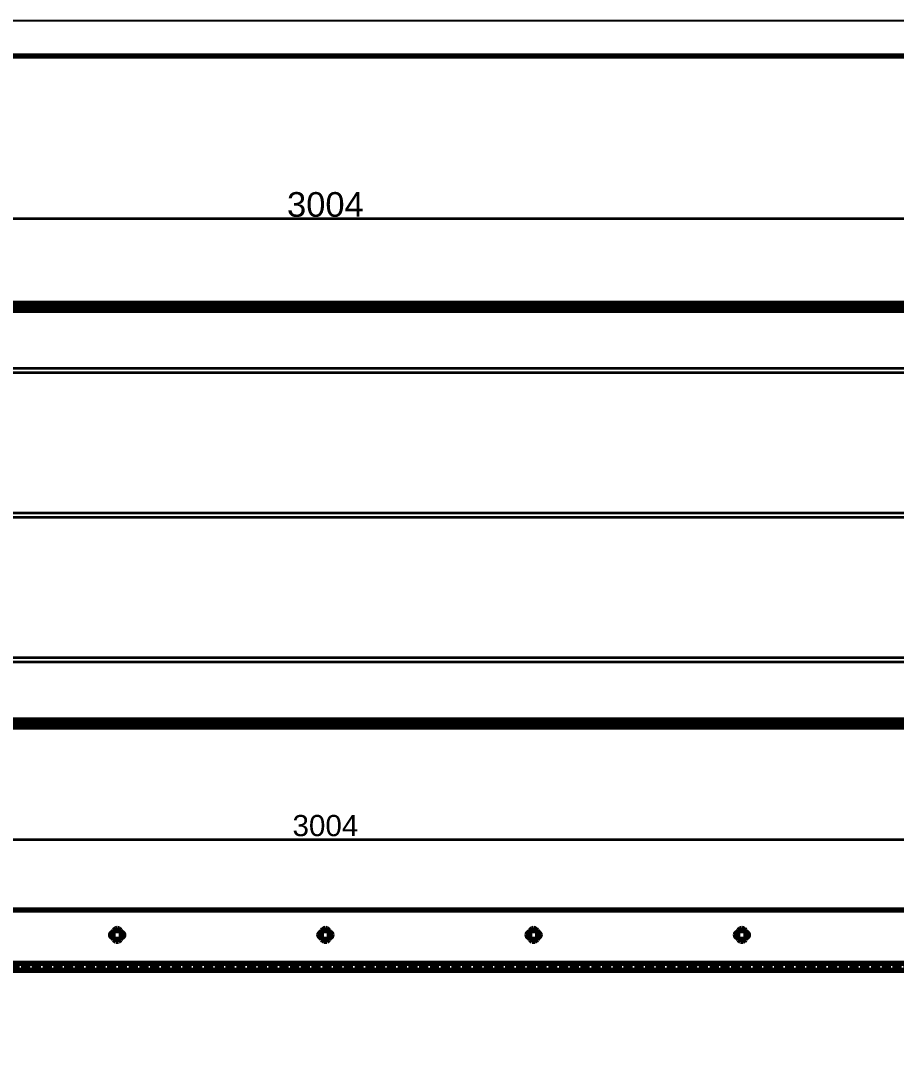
# Model space of a CAD drawing. Header units: millimetres. Extents: x 0 to 420, y 0 to 297.
# Drawn here: x 172.1 to 296, y 148.5 to 297 of the extents above; entities that cross this region are included whole.
import ezdxf
from ezdxf.enums import TextEntityAlignment as Align

# ---------------------------------------------------------------- set-up
doc = ezdxf.new("R2010")
doc.units = ezdxf.units.MM
doc.linetypes.add('DASHED', pattern=[1.524, 1.27, -0.254])
doc.styles.add('GOST', font='Arial')

msp = doc.modelspace()

# ---------------------------------------------------------------- linework, layer by layer
at = {"color": 7, "lineweight": 35}
for p, q in [((65, 269), (365.4, 269)), ((71.1, 247.8), (380.4, 247.8)), ((71.1, 247.2), (380.4, 247.2)), ((71.1, 227.3), (380.4, 227.3)), ((71.1, 226.7), (380.4, 226.7)), ((71.1, 206.8), (380.4, 206.8)), ((71.1, 206.2), (380.4, 206.2)), ((65, 181), (365.4, 181))]:
    msp.add_line(p, q, dxfattribs=at)
at = {"color": 1, "lineweight": 70}
for p, q in [((65, 257), (365.4, 257)), ((365.4, 256.5), (65, 256.5)), ((65, 256), (365.4, 256)), ((65, 198), (365.4, 198)), ((65, 197.5), (365.4, 197.5)), ((65, 197), (365.4, 197)), ((365.4, 171), (65, 171)), ((185.13, 167.99), (185.1, 167.8)), ((185.21, 168.15), (185.13, 167.99)), ((185.2, 168.1), (185.18, 168.1)), ((186.2, 168.1), (185.2, 168.1)), ((185.35, 168.29), (185.21, 168.15)), ((185.51, 168.37), (185.35, 168.29)), ((185.7, 168.4), (185.51, 168.37)), ((185.89, 168.37), (185.7, 168.4)), ((186.05, 168.29), (185.89, 168.37)), ((186.19, 168.15), (186.05, 168.29)), ((186.27, 167.99), (186.19, 168.15)), ((186.22, 168.1), (186.2, 168.1)), ((186.3, 167.8), (186.27, 167.99)), ((214.63, 167.99), (214.6, 167.8)), ((214.71, 168.15), (214.63, 167.99)), ((214.7, 168.1), (214.68, 168.1)), ((215.7, 168.1), (214.7, 168.1)), ((214.85, 168.29), (214.71, 168.15)), ((215.01, 168.37), (214.85, 168.29)), ((215.2, 168.4), (215.01, 168.37)), ((215.39, 168.37), (215.2, 168.4)), ((215.55, 168.29), (215.39, 168.37)), ((215.69, 168.15), (215.55, 168.29)), ((215.77, 167.99), (215.69, 168.15)), ((215.72, 168.1), (215.7, 168.1)), ((215.8, 167.8), (215.77, 167.99)), ((244.13, 167.99), (244.1, 167.8)), ((244.21, 168.15), (244.13, 167.99)), ((244.2, 168.1), (244.18, 168.1)), ((245.2, 168.1), (244.2, 168.1)), ((244.35, 168.29), (244.21, 168.15)), ((244.51, 168.37), (244.35, 168.29)), ((244.7, 168.4), (244.51, 168.37)), ((244.89, 168.37), (244.7, 168.4)), ((245.05, 168.29), (244.89, 168.37)), ((245.19, 168.15), (245.05, 168.29)), ((245.27, 167.99), (245.19, 168.15)), ((245.22, 168.1), (245.2, 168.1)), ((245.3, 167.8), (245.27, 167.99)), ((273.63, 167.99), (273.6, 167.8)), ((273.71, 168.15), (273.63, 167.99)), ((273.7, 168.1), (273.68, 168.1)), ((274.7, 168.1), (273.7, 168.1)), ((273.85, 168.29), (273.71, 168.15)), ((274.01, 168.37), (273.85, 168.29)), ((274.2, 168.4), (274.01, 168.37)), ((274.39, 168.37), (274.2, 168.4)), ((274.55, 168.29), (274.39, 168.37)), ((274.69, 168.15), (274.55, 168.29)), ((274.77, 167.99), (274.69, 168.15)), ((274.72, 168.1), (274.7, 168.1)), ((274.8, 167.8), (274.77, 167.99)), ((185.1, 167.8), (185.1, 167.2)), ((185.1, 167.2), (185.13, 167.01)), ((185.13, 167.01), (185.21, 166.85)), ((185.18, 166.9), (185.2, 166.9)), ((185.2, 166.9), (186.2, 166.9)), ((185.21, 166.85), (185.35, 166.71)), ((185.35, 166.71), (185.51, 166.63)), ((185.51, 166.63), (185.7, 166.6)), ((185.7, 166.6), (185.89, 166.63)), ((185.89, 166.63), (186.05, 166.71)), ((186.05, 166.71), (186.19, 166.85)), ((186.19, 166.85), (186.27, 167.01)), ((186.2, 166.9), (186.22, 166.9)), ((186.27, 167.01), (186.3, 167.2)), ((186.3, 167.2), (186.3, 167.8)), ((214.6, 167.8), (214.6, 167.2)), ((214.6, 167.2), (214.63, 167.01)), ((214.63, 167.01), (214.71, 166.85)), ((214.68, 166.9), (214.7, 166.9)), ((214.7, 166.9), (215.7, 166.9)), ((214.71, 166.85), (214.85, 166.71)), ((214.85, 166.71), (215.01, 166.63)), ((215.01, 166.63), (215.2, 166.6)), ((215.2, 166.6), (215.39, 166.63)), ((215.39, 166.63), (215.55, 166.71)), ((215.55, 166.71), (215.69, 166.85)), ((215.69, 166.85), (215.77, 167.01)), ((215.7, 166.9), (215.72, 166.9)), ((215.77, 167.01), (215.8, 167.2)), ((215.8, 167.2), (215.8, 167.8)), ((244.1, 167.8), (244.1, 167.2)), ((244.1, 167.2), (244.13, 167.01)), ((244.13, 167.01), (244.21, 166.85)), ((244.18, 166.9), (244.2, 166.9)), ((244.2, 166.9), (245.2, 166.9)), ((244.21, 166.85), (244.35, 166.71)), ((244.35, 166.71), (244.51, 166.63)), ((244.51, 166.63), (244.7, 166.6)), ((244.7, 166.6), (244.89, 166.63)), ((244.89, 166.63), (245.05, 166.71)), ((245.05, 166.71), (245.19, 166.85)), ((245.19, 166.85), (245.27, 167.01)), ((245.2, 166.9), (245.22, 166.9)), ((245.27, 167.01), (245.3, 167.2)), ((245.3, 167.2), (245.3, 167.8)), ((273.6, 167.8), (273.6, 167.2)), ((273.6, 167.2), (273.63, 167.01)), ((273.63, 167.01), (273.71, 166.85)), ((273.68, 166.9), (273.7, 166.9)), ((273.7, 166.9), (274.7, 166.9)), ((273.71, 166.85), (273.85, 166.71)), ((273.85, 166.71), (274.01, 166.63)), ((274.01, 166.63), (274.2, 166.6)), ((274.2, 166.6), (274.39, 166.63)), ((274.39, 166.63), (274.55, 166.71)), ((274.55, 166.71), (274.69, 166.85)), ((274.69, 166.85), (274.77, 167.01)), ((274.7, 166.9), (274.72, 166.9)), ((274.77, 167.01), (274.8, 167.2)), ((274.8, 167.2), (274.8, 167.8)), ((65, 163.5), (365.4, 163.5)), ((65, 162.5), (365.4, 162.5))]:
    msp.add_line(p, q, dxfattribs=at)
at = {"color": 5, "linetype": 'DASHED', "lineweight": 35}
for p, q in [((365.4, 257), (65, 257)), ((185.1, 257), (185.1, 256.5)), ((185.1, 257), (185.12, 257)), ((185.1, 257), (185.1, 256.5)), ((185.12, 257), (185.1, 257)), ((185.12, 257), (185.16, 257)), ((185.16, 257), (185.12, 257)), ((185.16, 257), (185.23, 257)), ((185.23, 257), (185.16, 257)), ((185.23, 257), (185.33, 257)), ((185.33, 257), (185.23, 257)), ((185.33, 257), (185.44, 257)), ((185.44, 257), (185.33, 257)), ((185.44, 257), (185.57, 257)), ((185.57, 257), (185.44, 257)), ((185.57, 257), (185.7, 257)), ((185.7, 257), (185.57, 257)), ((185.7, 257), (185.83, 257)), ((185.83, 257), (185.7, 257)), ((185.83, 257), (185.96, 257)), ((185.96, 257), (185.83, 257)), ((185.96, 257), (186.07, 257)), ((186.07, 257), (185.96, 257)), ((186.07, 257), (186.17, 257)), ((186.17, 257), (186.07, 257)), ((186.17, 257), (186.24, 257)), ((186.24, 257), (186.17, 257)), ((186.24, 257), (186.28, 257)), ((186.28, 257), (186.24, 257)), ((186.28, 257), (186.3, 257)), ((186.3, 257), (186.28, 257)), ((186.3, 257), (186.3, 256.5)), ((186.3, 257), (186.3, 256.5)), ((214.6, 257), (214.6, 256.5)), ((214.6, 257), (214.62, 257)), ((214.6, 257), (214.6, 256.5)), ((214.62, 257), (214.6, 257)), ((214.62, 257), (214.66, 257)), ((214.66, 257), (214.62, 257)), ((214.66, 257), (214.73, 257)), ((214.73, 257), (214.66, 257)), ((214.73, 257), (214.83, 257)), ((214.83, 257), (214.73, 257)), ((214.83, 257), (214.94, 257)), ((214.94, 257), (214.83, 257)), ((214.94, 257), (215.07, 257)), ((215.07, 257), (214.94, 257)), ((215.07, 257), (215.2, 257)), ((215.2, 257), (215.07, 257)), ((215.2, 257), (215.33, 257)), ((215.33, 257), (215.2, 257)), ((215.33, 257), (215.46, 257)), ((215.46, 257), (215.33, 257)), ((215.46, 257), (215.57, 257)), ((215.57, 257), (215.46, 257)), ((215.57, 257), (215.67, 257)), ((215.67, 257), (215.57, 257)), ((215.67, 257), (215.74, 257)), ((215.74, 257), (215.67, 257)), ((215.74, 257), (215.78, 257)), ((215.78, 257), (215.74, 257)), ((215.78, 257), (215.8, 257)), ((215.8, 257), (215.78, 257)), ((215.8, 257), (215.8, 256.5)), ((215.8, 257), (215.8, 256.5)), ((244.1, 257), (244.1, 256.5)), ((244.1, 257), (244.12, 257)), ((244.1, 257), (244.1, 256.5)), ((244.12, 257), (244.1, 257)), ((244.12, 257), (244.16, 257)), ((244.16, 257), (244.12, 257)), ((244.16, 257), (244.23, 257)), ((244.23, 257), (244.16, 257)), ((244.23, 257), (244.33, 257)), ((244.33, 257), (244.23, 257)), ((244.33, 257), (244.44, 257)), ((244.44, 257), (244.33, 257)), ((244.44, 257), (244.57, 257)), ((244.57, 257), (244.44, 257)), ((244.57, 257), (244.7, 257)), ((244.7, 257), (244.57, 257)), ((244.7, 257), (244.83, 257)), ((244.83, 257), (244.7, 257)), ((244.83, 257), (244.96, 257)), ((244.96, 257), (244.83, 257)), ((244.96, 257), (245.07, 257)), ((245.07, 257), (244.96, 257)), ((245.07, 257), (245.17, 257)), ((245.17, 257), (245.07, 257)), ((245.17, 257), (245.24, 257)), ((245.24, 257), (245.17, 257)), ((245.24, 257), (245.28, 257)), ((245.28, 257), (245.24, 257)), ((245.28, 257), (245.3, 257)), ((245.3, 257), (245.28, 257)), ((245.3, 257), (245.3, 256.5)), ((245.3, 257), (245.3, 256.5)), ((273.6, 257), (273.6, 256.5)), ((273.6, 257), (273.62, 257)), ((273.6, 257), (273.6, 256.5)), ((273.62, 257), (273.6, 257)), ((273.62, 257), (273.66, 257)), ((273.66, 257), (273.62, 257)), ((273.66, 257), (273.73, 257)), ((273.73, 257), (273.66, 257)), ((273.73, 257), (273.83, 257)), ((273.83, 257), (273.73, 257)), ((273.83, 257), (273.94, 257)), ((273.94, 257), (273.83, 257)), ((273.94, 257), (274.07, 257)), ((274.07, 257), (273.94, 257)), ((274.07, 257), (274.2, 257)), ((274.2, 257), (274.07, 257)), ((274.2, 257), (274.33, 257)), ((274.33, 257), (274.2, 257)), ((274.33, 257), (274.46, 257)), ((274.46, 257), (274.33, 257)), ((274.46, 257), (274.57, 257)), ((274.57, 257), (274.46, 257)), ((274.57, 257), (274.67, 257)), ((274.67, 257), (274.57, 257)), ((274.67, 257), (274.74, 257)), ((274.74, 257), (274.67, 257)), ((274.74, 257), (274.78, 257)), ((274.78, 257), (274.74, 257)), ((274.78, 257), (274.8, 257)), ((274.8, 257), (274.78, 257)), ((274.8, 257), (274.8, 256.5)), ((274.8, 257), (274.8, 256.5)), ((65, 256.5), (365.4, 256.5)), ((185.12, 256.5), (185.1, 256.5)), ((185.1, 256.5), (185.12, 256.5)), ((185.16, 256.5), (185.12, 256.5)), ((185.12, 256.5), (185.16, 256.5)), ((185.23, 256.5), (185.16, 256.5)), ((185.16, 256.5), (185.23, 256.5)), ((185.33, 256.5), (185.23, 256.5)), ((185.23, 256.5), (185.33, 256.5)), ((185.44, 256.5), (185.33, 256.5)), ((185.33, 256.5), (185.44, 256.5)), ((185.57, 256.5), (185.44, 256.5)), ((185.44, 256.5), (185.57, 256.5)), ((185.7, 256.5), (185.57, 256.5)), ((185.57, 256.5), (185.7, 256.5)), ((185.83, 256.5), (185.7, 256.5)), ((185.7, 256.5), (185.83, 256.5)), ((185.96, 256.5), (185.83, 256.5)), ((185.83, 256.5), (185.96, 256.5)), ((186.07, 256.5), (185.96, 256.5)), ((185.96, 256.5), (186.07, 256.5)), ((186.17, 256.5), (186.07, 256.5)), ((186.07, 256.5), (186.17, 256.5)), ((186.24, 256.5), (186.17, 256.5)), ((186.17, 256.5), (186.24, 256.5)), ((186.28, 256.5), (186.24, 256.5)), ((186.24, 256.5), (186.28, 256.5)), ((186.3, 256.5), (186.28, 256.5)), ((186.28, 256.5), (186.3, 256.5)), ((214.62, 256.5), (214.6, 256.5)), ((214.6, 256.5), (214.62, 256.5)), ((214.66, 256.5), (214.62, 256.5)), ((214.62, 256.5), (214.66, 256.5)), ((214.73, 256.5), (214.66, 256.5)), ((214.66, 256.5), (214.73, 256.5)), ((214.83, 256.5), (214.73, 256.5)), ((214.73, 256.5), (214.83, 256.5)), ((214.94, 256.5), (214.83, 256.5)), ((214.83, 256.5), (214.94, 256.5)), ((215.07, 256.5), (214.94, 256.5)), ((214.94, 256.5), (215.07, 256.5)), ((215.2, 256.5), (215.07, 256.5)), ((215.07, 256.5), (215.2, 256.5)), ((215.33, 256.5), (215.2, 256.5)), ((215.2, 256.5), (215.33, 256.5)), ((215.46, 256.5), (215.33, 256.5)), ((215.33, 256.5), (215.46, 256.5)), ((215.57, 256.5), (215.46, 256.5)), ((215.46, 256.5), (215.57, 256.5)), ((215.67, 256.5), (215.57, 256.5)), ((215.57, 256.5), (215.67, 256.5)), ((215.74, 256.5), (215.67, 256.5)), ((215.67, 256.5), (215.74, 256.5)), ((215.78, 256.5), (215.74, 256.5)), ((215.74, 256.5), (215.78, 256.5)), ((215.8, 256.5), (215.78, 256.5)), ((215.78, 256.5), (215.8, 256.5)), ((244.12, 256.5), (244.1, 256.5)), ((244.1, 256.5), (244.12, 256.5)), ((244.16, 256.5), (244.12, 256.5)), ((244.12, 256.5), (244.16, 256.5)), ((244.23, 256.5), (244.16, 256.5)), ((244.16, 256.5), (244.23, 256.5)), ((244.33, 256.5), (244.23, 256.5)), ((244.23, 256.5), (244.33, 256.5)), ((244.44, 256.5), (244.33, 256.5)), ((244.33, 256.5), (244.44, 256.5)), ((244.57, 256.5), (244.44, 256.5)), ((244.44, 256.5), (244.57, 256.5)), ((244.7, 256.5), (244.57, 256.5)), ((244.57, 256.5), (244.7, 256.5)), ((244.83, 256.5), (244.7, 256.5)), ((244.7, 256.5), (244.83, 256.5)), ((244.96, 256.5), (244.83, 256.5)), ((244.83, 256.5), (244.96, 256.5)), ((245.07, 256.5), (244.96, 256.5)), ((244.96, 256.5), (245.07, 256.5)), ((245.17, 256.5), (245.07, 256.5)), ((245.07, 256.5), (245.17, 256.5)), ((245.24, 256.5), (245.17, 256.5)), ((245.17, 256.5), (245.24, 256.5)), ((245.28, 256.5), (245.24, 256.5)), ((245.24, 256.5), (245.28, 256.5)), ((245.3, 256.5), (245.28, 256.5)), ((245.28, 256.5), (245.3, 256.5)), ((273.62, 256.5), (273.6, 256.5)), ((273.6, 256.5), (273.62, 256.5)), ((273.66, 256.5), (273.62, 256.5)), ((273.62, 256.5), (273.66, 256.5)), ((273.73, 256.5), (273.66, 256.5)), ((273.66, 256.5), (273.73, 256.5)), ((273.83, 256.5), (273.73, 256.5)), ((273.73, 256.5), (273.83, 256.5)), ((273.94, 256.5), (273.83, 256.5)), ((273.83, 256.5), (273.94, 256.5)), ((274.07, 256.5), (273.94, 256.5)), ((273.94, 256.5), (274.07, 256.5)), ((274.2, 256.5), (274.07, 256.5)), ((274.07, 256.5), (274.2, 256.5)), ((274.33, 256.5), (274.2, 256.5)), ((274.2, 256.5), (274.33, 256.5)), ((274.46, 256.5), (274.33, 256.5)), ((274.33, 256.5), (274.46, 256.5)), ((274.57, 256.5), (274.46, 256.5)), ((274.46, 256.5), (274.57, 256.5)), ((274.67, 256.5), (274.57, 256.5)), ((274.57, 256.5), (274.67, 256.5)), ((274.74, 256.5), (274.67, 256.5)), ((274.67, 256.5), (274.74, 256.5)), ((274.78, 256.5), (274.74, 256.5)), ((274.74, 256.5), (274.78, 256.5)), ((274.8, 256.5), (274.78, 256.5)), ((274.78, 256.5), (274.8, 256.5)), ((65, 197.5), (365.4, 197.5)), ((365.4, 197), (65, 197)), ((184.62, 197.5), (184.6, 197.5)), ((184.6, 197.5), (184.6, 197.5)), ((184.6, 197.5), (184.6, 197.5)), ((184.6, 197.5), (184.62, 197.5)), ((184.62, 197), (184.6, 197)), ((184.6, 197), (184.6, 197)), ((184.6, 197), (184.6, 197)), ((184.6, 197), (184.62, 197)), ((184.63, 197.5), (184.62, 197.5)), ((184.62, 197.5), (184.63, 197.5)), ((184.63, 197), (184.62, 197)), ((184.62, 197), (184.63, 197)), ((184.66, 197.5), (184.63, 197.5)), ((184.63, 197.5), (184.66, 197.5)), ((184.66, 197), (184.63, 197)), ((184.63, 197), (184.66, 197)), ((184.69, 197.5), (184.66, 197.5)), ((184.66, 197.5), (184.69, 197.5)), ((184.69, 197), (184.66, 197)), ((184.66, 197), (184.69, 197)), ((184.73, 197.5), (184.69, 197.5)), ((184.69, 197.5), (184.73, 197.5)), ((184.73, 197), (184.69, 197)), ((184.69, 197), (184.73, 197)), ((184.78, 197.5), (184.73, 197.5)), ((184.73, 197.5), (184.78, 197.5)), ((184.78, 197), (184.73, 197)), ((184.73, 197), (184.78, 197)), ((184.83, 197.5), (184.78, 197.5)), ((184.78, 197.5), (184.83, 197.5)), ((184.83, 197), (184.78, 197)), ((184.78, 197), (184.83, 197)), ((184.88, 197.5), (184.83, 197.5)), ((184.83, 197.5), (184.88, 197.5)), ((184.88, 197), (184.83, 197)), ((184.83, 197), (184.88, 197)), ((184.94, 197.5), (184.88, 197.5)), ((184.88, 197.5), (184.94, 197.5)), ((184.94, 197), (184.88, 197)), ((184.88, 197), (184.94, 197)), ((185, 197.5), (184.94, 197.5)), ((184.94, 197.5), (185, 197.5)), ((185, 197), (184.94, 197)), ((184.94, 197), (185, 197)), ((185.07, 197.5), (185, 197.5)), ((185, 197.5), (185.07, 197.5)), ((185.07, 197), (185, 197)), ((185, 197), (185.07, 197)), ((185.13, 197.5), (185.07, 197.5)), ((185.07, 197.5), (185.13, 197.5)), ((185.13, 197), (185.07, 197)), ((185.07, 197), (185.13, 197)), ((185.2, 197.5), (185.13, 197.5)), ((185.13, 197.5), (185.2, 197.5)), ((185.2, 197), (185.13, 197)), ((185.13, 197), (185.2, 197)), ((186.2, 197.5), (185.2, 197.5)), ((185.2, 197.5), (186.2, 197.5)), ((185.2, 197), (186.2, 197)), ((186.2, 197), (185.2, 197)), ((186.2, 197.5), (186.27, 197.5)), ((186.27, 197.5), (186.2, 197.5)), ((186.2, 197), (186.27, 197)), ((186.27, 197), (186.2, 197)), ((186.27, 197.5), (186.33, 197.5)), ((186.33, 197.5), (186.27, 197.5)), ((186.27, 197), (186.33, 197)), ((186.33, 197), (186.27, 197)), ((186.33, 197.5), (186.4, 197.5)), ((186.4, 197.5), (186.33, 197.5)), ((186.33, 197), (186.4, 197)), ((186.4, 197), (186.33, 197)), ((186.4, 197.5), (186.46, 197.5)), ((186.46, 197.5), (186.4, 197.5)), ((186.4, 197), (186.46, 197)), ((186.46, 197), (186.4, 197)), ((186.46, 197.5), (186.52, 197.5)), ((186.52, 197.5), (186.46, 197.5)), ((186.46, 197), (186.52, 197)), ((186.52, 197), (186.46, 197)), ((186.52, 197.5), (186.57, 197.5)), ((186.57, 197.5), (186.52, 197.5)), ((186.52, 197), (186.57, 197)), ((186.57, 197), (186.52, 197)), ((186.57, 197.5), (186.62, 197.5)), ((186.62, 197.5), (186.57, 197.5)), ((186.57, 197), (186.62, 197)), ((186.62, 197), (186.57, 197)), ((186.62, 197.5), (186.67, 197.5)), ((186.67, 197.5), (186.62, 197.5)), ((186.62, 197), (186.67, 197)), ((186.67, 197), (186.62, 197)), ((186.67, 197.5), (186.71, 197.5)), ((186.71, 197.5), (186.67, 197.5)), ((186.67, 197), (186.71, 197)), ((186.71, 197), (186.67, 197)), ((186.71, 197.5), (186.74, 197.5)), ((186.74, 197.5), (186.71, 197.5)), ((186.71, 197), (186.74, 197)), ((186.74, 197), (186.71, 197)), ((186.74, 197.5), (186.77, 197.5)), ((186.77, 197.5), (186.74, 197.5)), ((186.74, 197), (186.77, 197)), ((186.77, 197), (186.74, 197)), ((186.77, 197.5), (186.78, 197.5)), ((186.78, 197.5), (186.77, 197.5)), ((186.77, 197), (186.78, 197)), ((186.78, 197), (186.77, 197)), ((186.78, 197.5), (186.8, 197.5)), ((186.8, 197.5), (186.78, 197.5)), ((186.78, 197), (186.8, 197)), ((186.8, 197), (186.78, 197)), ((186.8, 197.5), (186.8, 197.5)), ((186.8, 197.5), (186.8, 197.5)), ((186.8, 197), (186.8, 197)), ((186.8, 197), (186.8, 197)), ((214.12, 197.5), (214.1, 197.5)), ((214.1, 197.5), (214.1, 197.5)), ((214.1, 197.5), (214.1, 197.5)), ((214.1, 197.5), (214.12, 197.5)), ((214.12, 197), (214.1, 197)), ((214.1, 197), (214.1, 197)), ((214.1, 197), (214.1, 197)), ((214.1, 197), (214.12, 197)), ((214.13, 197.5), (214.12, 197.5)), ((214.12, 197.5), (214.13, 197.5)), ((214.13, 197), (214.12, 197)), ((214.12, 197), (214.13, 197)), ((214.16, 197.5), (214.13, 197.5)), ((214.13, 197.5), (214.16, 197.5)), ((214.16, 197), (214.13, 197)), ((214.13, 197), (214.16, 197)), ((214.19, 197.5), (214.16, 197.5)), ((214.16, 197.5), (214.19, 197.5)), ((214.19, 197), (214.16, 197)), ((214.16, 197), (214.19, 197)), ((214.23, 197.5), (214.19, 197.5)), ((214.19, 197.5), (214.23, 197.5)), ((214.23, 197), (214.19, 197)), ((214.19, 197), (214.23, 197)), ((214.28, 197.5), (214.23, 197.5)), ((214.23, 197.5), (214.28, 197.5)), ((214.28, 197), (214.23, 197)), ((214.23, 197), (214.28, 197)), ((214.33, 197.5), (214.28, 197.5)), ((214.28, 197.5), (214.33, 197.5)), ((214.33, 197), (214.28, 197)), ((214.28, 197), (214.33, 197)), ((214.38, 197.5), (214.33, 197.5)), ((214.33, 197.5), (214.38, 197.5)), ((214.38, 197), (214.33, 197)), ((214.33, 197), (214.38, 197)), ((214.44, 197.5), (214.38, 197.5)), ((214.38, 197.5), (214.44, 197.5)), ((214.44, 197), (214.38, 197)), ((214.38, 197), (214.44, 197)), ((214.5, 197.5), (214.44, 197.5)), ((214.44, 197.5), (214.5, 197.5)), ((214.5, 197), (214.44, 197)), ((214.44, 197), (214.5, 197)), ((214.57, 197.5), (214.5, 197.5)), ((214.5, 197.5), (214.57, 197.5)), ((214.57, 197), (214.5, 197)), ((214.5, 197), (214.57, 197)), ((214.63, 197.5), (214.57, 197.5)), ((214.57, 197.5), (214.63, 197.5)), ((214.63, 197), (214.57, 197)), ((214.57, 197), (214.63, 197)), ((214.7, 197.5), (214.63, 197.5)), ((214.63, 197.5), (214.7, 197.5)), ((214.7, 197), (214.63, 197)), ((214.63, 197), (214.7, 197)), ((215.7, 197.5), (214.7, 197.5)), ((214.7, 197.5), (215.7, 197.5)), ((214.7, 197), (215.7, 197)), ((215.7, 197), (214.7, 197)), ((215.7, 197.5), (215.77, 197.5)), ((215.77, 197.5), (215.7, 197.5)), ((215.7, 197), (215.77, 197)), ((215.77, 197), (215.7, 197)), ((215.77, 197.5), (215.83, 197.5)), ((215.83, 197.5), (215.77, 197.5)), ((215.77, 197), (215.83, 197)), ((215.83, 197), (215.77, 197)), ((215.83, 197.5), (215.9, 197.5)), ((215.9, 197.5), (215.83, 197.5)), ((215.83, 197), (215.9, 197)), ((215.9, 197), (215.83, 197)), ((215.9, 197.5), (215.96, 197.5)), ((215.96, 197.5), (215.9, 197.5)), ((215.9, 197), (215.96, 197)), ((215.96, 197), (215.9, 197)), ((215.96, 197.5), (216.02, 197.5)), ((216.02, 197.5), (215.96, 197.5)), ((215.96, 197), (216.02, 197)), ((216.02, 197), (215.96, 197)), ((216.02, 197.5), (216.07, 197.5)), ((216.07, 197.5), (216.02, 197.5)), ((216.02, 197), (216.07, 197)), ((216.07, 197), (216.02, 197)), ((216.07, 197.5), (216.12, 197.5)), ((216.12, 197.5), (216.07, 197.5)), ((216.07, 197), (216.12, 197)), ((216.12, 197), (216.07, 197)), ((216.12, 197.5), (216.17, 197.5)), ((216.17, 197.5), (216.12, 197.5)), ((216.12, 197), (216.17, 197)), ((216.17, 197), (216.12, 197)), ((216.17, 197.5), (216.21, 197.5)), ((216.21, 197.5), (216.17, 197.5)), ((216.17, 197), (216.21, 197)), ((216.21, 197), (216.17, 197)), ((216.21, 197.5), (216.24, 197.5)), ((216.24, 197.5), (216.21, 197.5)), ((216.21, 197), (216.24, 197)), ((216.24, 197), (216.21, 197)), ((216.24, 197.5), (216.27, 197.5)), ((216.27, 197.5), (216.24, 197.5)), ((216.24, 197), (216.27, 197)), ((216.27, 197), (216.24, 197)), ((216.27, 197.5), (216.28, 197.5)), ((216.28, 197.5), (216.27, 197.5)), ((216.27, 197), (216.28, 197)), ((216.28, 197), (216.27, 197)), ((216.28, 197.5), (216.3, 197.5)), ((216.3, 197.5), (216.28, 197.5)), ((216.28, 197), (216.3, 197)), ((216.3, 197), (216.28, 197)), ((216.3, 197.5), (216.3, 197.5)), ((216.3, 197.5), (216.3, 197.5)), ((216.3, 197), (216.3, 197)), ((216.3, 197), (216.3, 197)), ((243.62, 197.5), (243.6, 197.5)), ((243.6, 197.5), (243.6, 197.5)), ((243.6, 197.5), (243.6, 197.5)), ((243.6, 197.5), (243.62, 197.5)), ((243.62, 197), (243.6, 197)), ((243.6, 197), (243.6, 197)), ((243.6, 197), (243.6, 197)), ((243.6, 197), (243.62, 197)), ((243.63, 197.5), (243.62, 197.5)), ((243.62, 197.5), (243.63, 197.5)), ((243.63, 197), (243.62, 197)), ((243.62, 197), (243.63, 197)), ((243.66, 197.5), (243.63, 197.5)), ((243.63, 197.5), (243.66, 197.5)), ((243.66, 197), (243.63, 197)), ((243.63, 197), (243.66, 197)), ((243.69, 197.5), (243.66, 197.5)), ((243.66, 197.5), (243.69, 197.5)), ((243.69, 197), (243.66, 197)), ((243.66, 197), (243.69, 197)), ((243.73, 197.5), (243.69, 197.5)), ((243.69, 197.5), (243.73, 197.5)), ((243.73, 197), (243.69, 197)), ((243.69, 197), (243.73, 197)), ((243.78, 197.5), (243.73, 197.5)), ((243.73, 197.5), (243.78, 197.5)), ((243.78, 197), (243.73, 197)), ((243.73, 197), (243.78, 197)), ((243.83, 197.5), (243.78, 197.5)), ((243.78, 197.5), (243.83, 197.5)), ((243.83, 197), (243.78, 197)), ((243.78, 197), (243.83, 197)), ((243.88, 197.5), (243.83, 197.5)), ((243.83, 197.5), (243.88, 197.5)), ((243.88, 197), (243.83, 197)), ((243.83, 197), (243.88, 197)), ((243.94, 197.5), (243.88, 197.5)), ((243.88, 197.5), (243.94, 197.5)), ((243.94, 197), (243.88, 197)), ((243.88, 197), (243.94, 197)), ((244, 197.5), (243.94, 197.5)), ((243.94, 197.5), (244, 197.5)), ((244, 197), (243.94, 197)), ((243.94, 197), (244, 197)), ((244.07, 197.5), (244, 197.5)), ((244, 197.5), (244.07, 197.5)), ((244.07, 197), (244, 197)), ((244, 197), (244.07, 197)), ((244.13, 197.5), (244.07, 197.5)), ((244.07, 197.5), (244.13, 197.5)), ((244.13, 197), (244.07, 197)), ((244.07, 197), (244.13, 197)), ((244.2, 197.5), (244.13, 197.5)), ((244.13, 197.5), (244.2, 197.5)), ((244.2, 197), (244.13, 197)), ((244.13, 197), (244.2, 197)), ((245.2, 197.5), (244.2, 197.5)), ((244.2, 197.5), (245.2, 197.5)), ((244.2, 197), (245.2, 197)), ((245.2, 197), (244.2, 197)), ((245.2, 197.5), (245.27, 197.5)), ((245.27, 197.5), (245.2, 197.5)), ((245.2, 197), (245.27, 197)), ((245.27, 197), (245.2, 197)), ((245.27, 197.5), (245.33, 197.5)), ((245.33, 197.5), (245.27, 197.5)), ((245.27, 197), (245.33, 197)), ((245.33, 197), (245.27, 197)), ((245.33, 197.5), (245.4, 197.5)), ((245.4, 197.5), (245.33, 197.5)), ((245.33, 197), (245.4, 197)), ((245.4, 197), (245.33, 197)), ((245.4, 197.5), (245.46, 197.5)), ((245.46, 197.5), (245.4, 197.5)), ((245.4, 197), (245.46, 197)), ((245.46, 197), (245.4, 197)), ((245.46, 197.5), (245.52, 197.5)), ((245.52, 197.5), (245.46, 197.5)), ((245.46, 197), (245.52, 197)), ((245.52, 197), (245.46, 197)), ((245.52, 197.5), (245.57, 197.5)), ((245.57, 197.5), (245.52, 197.5)), ((245.52, 197), (245.57, 197)), ((245.57, 197), (245.52, 197)), ((245.57, 197.5), (245.62, 197.5)), ((245.62, 197.5), (245.57, 197.5)), ((245.57, 197), (245.62, 197)), ((245.62, 197), (245.57, 197)), ((245.62, 197.5), (245.67, 197.5)), ((245.67, 197.5), (245.62, 197.5)), ((245.62, 197), (245.67, 197)), ((245.67, 197), (245.62, 197)), ((245.67, 197.5), (245.71, 197.5)), ((245.71, 197.5), (245.67, 197.5)), ((245.67, 197), (245.71, 197)), ((245.71, 197), (245.67, 197)), ((245.71, 197.5), (245.74, 197.5)), ((245.74, 197.5), (245.71, 197.5)), ((245.71, 197), (245.74, 197)), ((245.74, 197), (245.71, 197)), ((245.74, 197.5), (245.77, 197.5)), ((245.77, 197.5), (245.74, 197.5)), ((245.74, 197), (245.77, 197)), ((245.77, 197), (245.74, 197)), ((245.77, 197.5), (245.78, 197.5)), ((245.78, 197.5), (245.77, 197.5)), ((245.77, 197), (245.78, 197)), ((245.78, 197), (245.77, 197)), ((245.78, 197.5), (245.8, 197.5)), ((245.8, 197.5), (245.78, 197.5)), ((245.78, 197), (245.8, 197)), ((245.8, 197), (245.78, 197)), ((245.8, 197.5), (245.8, 197.5)), ((245.8, 197.5), (245.8, 197.5)), ((245.8, 197), (245.8, 197)), ((245.8, 197), (245.8, 197)), ((273.12, 197.5), (273.1, 197.5)), ((273.1, 197.5), (273.1, 197.5)), ((273.1, 197.5), (273.1, 197.5)), ((273.1, 197.5), (273.12, 197.5)), ((273.12, 197), (273.1, 197)), ((273.1, 197), (273.1, 197)), ((273.1, 197), (273.1, 197)), ((273.1, 197), (273.12, 197)), ((273.13, 197.5), (273.12, 197.5)), ((273.12, 197.5), (273.13, 197.5)), ((273.13, 197), (273.12, 197)), ((273.12, 197), (273.13, 197)), ((273.16, 197.5), (273.13, 197.5)), ((273.13, 197.5), (273.16, 197.5)), ((273.16, 197), (273.13, 197)), ((273.13, 197), (273.16, 197)), ((273.19, 197.5), (273.16, 197.5)), ((273.16, 197.5), (273.19, 197.5)), ((273.19, 197), (273.16, 197)), ((273.16, 197), (273.19, 197)), ((273.23, 197.5), (273.19, 197.5)), ((273.19, 197.5), (273.23, 197.5)), ((273.23, 197), (273.19, 197)), ((273.19, 197), (273.23, 197)), ((273.28, 197.5), (273.23, 197.5)), ((273.23, 197.5), (273.28, 197.5)), ((273.28, 197), (273.23, 197)), ((273.23, 197), (273.28, 197)), ((273.33, 197.5), (273.28, 197.5)), ((273.28, 197.5), (273.33, 197.5)), ((273.33, 197), (273.28, 197)), ((273.28, 197), (273.33, 197)), ((273.38, 197.5), (273.33, 197.5)), ((273.33, 197.5), (273.38, 197.5)), ((273.38, 197), (273.33, 197)), ((273.33, 197), (273.38, 197)), ((273.44, 197.5), (273.38, 197.5)), ((273.38, 197.5), (273.44, 197.5)), ((273.44, 197), (273.38, 197)), ((273.38, 197), (273.44, 197)), ((273.5, 197.5), (273.44, 197.5)), ((273.44, 197.5), (273.5, 197.5)), ((273.5, 197), (273.44, 197)), ((273.44, 197), (273.5, 197)), ((273.57, 197.5), (273.5, 197.5)), ((273.5, 197.5), (273.57, 197.5)), ((273.57, 197), (273.5, 197)), ((273.5, 197), (273.57, 197)), ((273.63, 197.5), (273.57, 197.5)), ((273.57, 197.5), (273.63, 197.5)), ((273.63, 197), (273.57, 197)), ((273.57, 197), (273.63, 197)), ((273.7, 197.5), (273.63, 197.5)), ((273.63, 197.5), (273.7, 197.5)), ((273.7, 197), (273.63, 197)), ((273.63, 197), (273.7, 197)), ((274.7, 197.5), (273.7, 197.5)), ((273.7, 197.5), (274.7, 197.5)), ((273.7, 197), (274.7, 197)), ((274.7, 197), (273.7, 197)), ((274.7, 197.5), (274.77, 197.5)), ((274.77, 197.5), (274.7, 197.5)), ((274.7, 197), (274.77, 197)), ((274.77, 197), (274.7, 197)), ((274.77, 197.5), (274.83, 197.5)), ((274.83, 197.5), (274.77, 197.5)), ((274.77, 197), (274.83, 197)), ((274.83, 197), (274.77, 197)), ((274.83, 197.5), (274.9, 197.5)), ((274.9, 197.5), (274.83, 197.5)), ((274.83, 197), (274.9, 197)), ((274.9, 197), (274.83, 197)), ((274.9, 197.5), (274.96, 197.5)), ((274.96, 197.5), (274.9, 197.5)), ((274.9, 197), (274.96, 197)), ((274.96, 197), (274.9, 197)), ((274.96, 197.5), (275.02, 197.5)), ((275.02, 197.5), (274.96, 197.5)), ((274.96, 197), (275.02, 197)), ((275.02, 197), (274.96, 197)), ((275.02, 197.5), (275.07, 197.5)), ((275.07, 197.5), (275.02, 197.5)), ((275.02, 197), (275.07, 197)), ((275.07, 197), (275.02, 197)), ((275.07, 197.5), (275.12, 197.5)), ((275.12, 197.5), (275.07, 197.5)), ((275.07, 197), (275.12, 197)), ((275.12, 197), (275.07, 197)), ((275.12, 197.5), (275.17, 197.5)), ((275.17, 197.5), (275.12, 197.5)), ((275.12, 197), (275.17, 197)), ((275.17, 197), (275.12, 197)), ((275.17, 197.5), (275.21, 197.5)), ((275.21, 197.5), (275.17, 197.5)), ((275.17, 197), (275.21, 197)), ((275.21, 197), (275.17, 197)), ((275.21, 197.5), (275.24, 197.5)), ((275.24, 197.5), (275.21, 197.5)), ((275.21, 197), (275.24, 197)), ((275.24, 197), (275.21, 197)), ((275.24, 197.5), (275.27, 197.5)), ((275.27, 197.5), (275.24, 197.5)), ((275.24, 197), (275.27, 197)), ((275.27, 197), (275.24, 197)), ((275.27, 197.5), (275.28, 197.5)), ((275.28, 197.5), (275.27, 197.5)), ((275.27, 197), (275.28, 197)), ((275.28, 197), (275.27, 197)), ((275.28, 197.5), (275.3, 197.5)), ((275.3, 197.5), (275.28, 197.5)), ((275.28, 197), (275.3, 197)), ((275.3, 197), (275.28, 197)), ((275.3, 197.5), (275.3, 197.5)), ((275.3, 197.5), (275.3, 197.5)), ((275.3, 197), (275.3, 197)), ((275.3, 197), (275.3, 197)), ((365.4, 171), (65, 171)), ((365.4, 171), (65, 171)), ((65, 171), (365.4, 171)), ((184.71, 167.85), (184.63, 167.68)), ((184.63, 167.69), (184.71, 167.85)), ((184.71, 167.85), (184.85, 167.99)), ((184.84, 167.98), (184.71, 167.85)), ((185, 168.07), (184.84, 167.98)), ((184.85, 167.99), (185.01, 168.07)), ((185.18, 168.1), (185, 168.07)), ((185.01, 168.07), (185.2, 168.1)), ((185.1, 167.8), (185.13, 167.99)), ((185.13, 167.99), (185.21, 168.15)), ((185.2, 168.1), (186.2, 168.1)), ((185.21, 168.15), (185.35, 168.29)), ((185.35, 168.29), (185.51, 168.37)), ((185.51, 168.37), (185.7, 168.4)), ((185.7, 168.4), (185.89, 168.37)), ((185.89, 168.37), (186.05, 168.29)), ((186.05, 168.29), (186.19, 168.15)), ((186.19, 168.15), (186.27, 167.99)), ((186.2, 168.1), (186.39, 168.07)), ((186.4, 168.07), (186.22, 168.1)), ((186.27, 167.99), (186.3, 167.8)), ((186.39, 168.07), (186.55, 167.99)), ((186.56, 167.98), (186.4, 168.07)), ((186.55, 167.99), (186.69, 167.85)), ((186.69, 167.85), (186.56, 167.98)), ((186.77, 167.68), (186.69, 167.85)), ((186.69, 167.85), (186.77, 167.69)), ((214.21, 167.85), (214.13, 167.68)), ((214.13, 167.69), (214.21, 167.85)), ((214.21, 167.85), (214.35, 167.99)), ((214.34, 167.98), (214.21, 167.85)), ((214.5, 168.07), (214.34, 167.98)), ((214.35, 167.99), (214.51, 168.07)), ((214.68, 168.1), (214.5, 168.07)), ((214.51, 168.07), (214.7, 168.1)), ((214.6, 167.8), (214.63, 167.99)), ((214.63, 167.99), (214.71, 168.15)), ((214.7, 168.1), (215.7, 168.1)), ((214.71, 168.15), (214.85, 168.29)), ((214.85, 168.29), (215.01, 168.37)), ((215.01, 168.37), (215.2, 168.4)), ((215.2, 168.4), (215.39, 168.37)), ((215.39, 168.37), (215.55, 168.29)), ((215.55, 168.29), (215.69, 168.15)), ((215.69, 168.15), (215.77, 167.99)), ((215.7, 168.1), (215.89, 168.07)), ((215.9, 168.07), (215.72, 168.1)), ((215.77, 167.99), (215.8, 167.8)), ((215.89, 168.07), (216.05, 167.99)), ((216.06, 167.98), (215.9, 168.07)), ((216.05, 167.99), (216.19, 167.85)), ((216.19, 167.85), (216.06, 167.98)), ((216.27, 167.68), (216.19, 167.85)), ((216.19, 167.85), (216.27, 167.69)), ((243.71, 167.85), (243.63, 167.68)), ((243.63, 167.69), (243.71, 167.85)), ((243.71, 167.85), (243.85, 167.99)), ((243.84, 167.98), (243.71, 167.85)), ((244, 168.07), (243.84, 167.98)), ((243.85, 167.99), (244.01, 168.07)), ((244.18, 168.1), (244, 168.07)), ((244.01, 168.07), (244.2, 168.1)), ((244.1, 167.8), (244.13, 167.99)), ((244.13, 167.99), (244.21, 168.15)), ((244.2, 168.1), (245.2, 168.1)), ((244.21, 168.15), (244.35, 168.29)), ((244.35, 168.29), (244.51, 168.37)), ((244.51, 168.37), (244.7, 168.4)), ((244.7, 168.4), (244.89, 168.37)), ((244.89, 168.37), (245.05, 168.29)), ((245.05, 168.29), (245.19, 168.15)), ((245.19, 168.15), (245.27, 167.99)), ((245.2, 168.1), (245.39, 168.07)), ((245.4, 168.07), (245.22, 168.1)), ((245.27, 167.99), (245.3, 167.8)), ((245.39, 168.07), (245.55, 167.99)), ((245.56, 167.98), (245.4, 168.07)), ((245.55, 167.99), (245.69, 167.85)), ((245.69, 167.85), (245.56, 167.98)), ((245.77, 167.68), (245.69, 167.85)), ((245.69, 167.85), (245.77, 167.69)), ((273.21, 167.85), (273.13, 167.68)), ((273.13, 167.69), (273.21, 167.85)), ((273.21, 167.85), (273.35, 167.99)), ((273.34, 167.98), (273.21, 167.85)), ((273.5, 168.07), (273.34, 167.98)), ((273.35, 167.99), (273.51, 168.07)), ((273.68, 168.1), (273.5, 168.07)), ((273.51, 168.07), (273.7, 168.1)), ((273.6, 167.8), (273.63, 167.99)), ((273.63, 167.99), (273.71, 168.15)), ((273.7, 168.1), (274.7, 168.1)), ((273.71, 168.15), (273.85, 168.29)), ((273.85, 168.29), (274.01, 168.37)), ((274.01, 168.37), (274.2, 168.4)), ((274.2, 168.4), (274.39, 168.37)), ((274.39, 168.37), (274.55, 168.29)), ((274.55, 168.29), (274.69, 168.15)), ((274.69, 168.15), (274.77, 167.99)), ((274.7, 168.1), (274.89, 168.07)), ((274.9, 168.07), (274.72, 168.1)), ((274.77, 167.99), (274.8, 167.8)), ((274.89, 168.07), (275.05, 167.99)), ((275.06, 167.98), (274.9, 168.07)), ((275.05, 167.99), (275.19, 167.85)), ((275.19, 167.85), (275.06, 167.98)), ((275.27, 167.68), (275.19, 167.85)), ((275.19, 167.85), (275.27, 167.69)), ((184.6, 167.5), (184.63, 167.69)), ((184.63, 167.68), (184.6, 167.5)), ((184.6, 167.5), (184.63, 167.32)), ((184.63, 167.31), (184.6, 167.5)), ((184.63, 167.32), (184.71, 167.15)), ((184.71, 167.15), (184.63, 167.31)), ((184.71, 167.15), (184.84, 167.02)), ((184.85, 167.01), (184.71, 167.15)), ((184.84, 167.02), (185, 166.93)), ((185.01, 166.93), (184.85, 167.01)), ((185, 166.93), (185.18, 166.9)), ((185.2, 166.9), (185.01, 166.93)), ((185.1, 167.2), (185.1, 167.8)), ((185.13, 167.01), (185.1, 167.2)), ((185.21, 166.85), (185.13, 167.01)), ((186.2, 166.9), (185.2, 166.9)), ((185.35, 166.71), (185.21, 166.85)), ((185.51, 166.63), (185.35, 166.71)), ((185.7, 166.6), (185.51, 166.63)), ((185.89, 166.63), (185.7, 166.6)), ((186.05, 166.71), (185.89, 166.63)), ((186.19, 166.85), (186.05, 166.71)), ((186.27, 167.01), (186.19, 166.85)), ((186.39, 166.93), (186.2, 166.9)), ((186.22, 166.9), (186.4, 166.93)), ((186.3, 167.2), (186.27, 167.01)), ((186.3, 167.8), (186.3, 167.2)), ((186.55, 167.01), (186.39, 166.93)), ((186.4, 166.93), (186.56, 167.02)), ((186.69, 167.15), (186.55, 167.01)), ((186.56, 167.02), (186.69, 167.15)), ((186.69, 167.15), (186.77, 167.32)), ((186.77, 167.31), (186.69, 167.15)), ((186.77, 167.69), (186.8, 167.5)), ((186.8, 167.5), (186.77, 167.68)), ((186.77, 167.32), (186.8, 167.5)), ((186.8, 167.5), (186.77, 167.31)), ((214.1, 167.5), (214.13, 167.69)), ((214.13, 167.68), (214.1, 167.5)), ((214.1, 167.5), (214.13, 167.32)), ((214.13, 167.31), (214.1, 167.5)), ((214.13, 167.32), (214.21, 167.15)), ((214.21, 167.15), (214.13, 167.31)), ((214.21, 167.15), (214.34, 167.02)), ((214.35, 167.01), (214.21, 167.15)), ((214.34, 167.02), (214.5, 166.93)), ((214.51, 166.93), (214.35, 167.01)), ((214.5, 166.93), (214.68, 166.9)), ((214.7, 166.9), (214.51, 166.93)), ((214.6, 167.2), (214.6, 167.8)), ((214.63, 167.01), (214.6, 167.2)), ((214.71, 166.85), (214.63, 167.01)), ((215.7, 166.9), (214.7, 166.9)), ((214.85, 166.71), (214.71, 166.85)), ((215.01, 166.63), (214.85, 166.71)), ((215.2, 166.6), (215.01, 166.63)), ((215.39, 166.63), (215.2, 166.6)), ((215.55, 166.71), (215.39, 166.63)), ((215.69, 166.85), (215.55, 166.71)), ((215.77, 167.01), (215.69, 166.85)), ((215.89, 166.93), (215.7, 166.9)), ((215.72, 166.9), (215.9, 166.93)), ((215.8, 167.2), (215.77, 167.01)), ((215.8, 167.8), (215.8, 167.2)), ((216.05, 167.01), (215.89, 166.93)), ((215.9, 166.93), (216.06, 167.02)), ((216.19, 167.15), (216.05, 167.01)), ((216.06, 167.02), (216.19, 167.15)), ((216.19, 167.15), (216.27, 167.32)), ((216.27, 167.31), (216.19, 167.15)), ((216.27, 167.69), (216.3, 167.5)), ((216.3, 167.5), (216.27, 167.68)), ((216.27, 167.32), (216.3, 167.5)), ((216.3, 167.5), (216.27, 167.31)), ((243.6, 167.5), (243.63, 167.69)), ((243.63, 167.68), (243.6, 167.5)), ((243.6, 167.5), (243.63, 167.32)), ((243.63, 167.31), (243.6, 167.5)), ((243.63, 167.32), (243.71, 167.15)), ((243.71, 167.15), (243.63, 167.31)), ((243.71, 167.15), (243.84, 167.02)), ((243.85, 167.01), (243.71, 167.15)), ((243.84, 167.02), (244, 166.93)), ((244.01, 166.93), (243.85, 167.01)), ((244, 166.93), (244.18, 166.9)), ((244.2, 166.9), (244.01, 166.93)), ((244.1, 167.2), (244.1, 167.8)), ((244.13, 167.01), (244.1, 167.2)), ((244.21, 166.85), (244.13, 167.01)), ((245.2, 166.9), (244.2, 166.9)), ((244.35, 166.71), (244.21, 166.85)), ((244.51, 166.63), (244.35, 166.71)), ((244.7, 166.6), (244.51, 166.63)), ((244.89, 166.63), (244.7, 166.6)), ((245.05, 166.71), (244.89, 166.63)), ((245.19, 166.85), (245.05, 166.71)), ((245.27, 167.01), (245.19, 166.85)), ((245.39, 166.93), (245.2, 166.9)), ((245.22, 166.9), (245.4, 166.93)), ((245.3, 167.2), (245.27, 167.01)), ((245.3, 167.8), (245.3, 167.2)), ((245.55, 167.01), (245.39, 166.93)), ((245.4, 166.93), (245.56, 167.02)), ((245.69, 167.15), (245.55, 167.01)), ((245.56, 167.02), (245.69, 167.15)), ((245.69, 167.15), (245.77, 167.32)), ((245.77, 167.31), (245.69, 167.15)), ((245.77, 167.69), (245.8, 167.5)), ((245.8, 167.5), (245.77, 167.68)), ((245.77, 167.32), (245.8, 167.5)), ((245.8, 167.5), (245.77, 167.31)), ((273.1, 167.5), (273.13, 167.69)), ((273.13, 167.68), (273.1, 167.5)), ((273.1, 167.5), (273.13, 167.32)), ((273.13, 167.31), (273.1, 167.5)), ((273.13, 167.32), (273.21, 167.15)), ((273.21, 167.15), (273.13, 167.31)), ((273.21, 167.15), (273.34, 167.02)), ((273.35, 167.01), (273.21, 167.15)), ((273.34, 167.02), (273.5, 166.93)), ((273.51, 166.93), (273.35, 167.01)), ((273.5, 166.93), (273.68, 166.9)), ((273.7, 166.9), (273.51, 166.93)), ((273.6, 167.2), (273.6, 167.8)), ((273.63, 167.01), (273.6, 167.2)), ((273.71, 166.85), (273.63, 167.01)), ((274.7, 166.9), (273.7, 166.9)), ((273.85, 166.71), (273.71, 166.85)), ((274.01, 166.63), (273.85, 166.71)), ((274.2, 166.6), (274.01, 166.63)), ((274.39, 166.63), (274.2, 166.6)), ((274.55, 166.71), (274.39, 166.63)), ((274.69, 166.85), (274.55, 166.71)), ((274.77, 167.01), (274.69, 166.85)), ((274.89, 166.93), (274.7, 166.9)), ((274.72, 166.9), (274.9, 166.93)), ((274.8, 167.2), (274.77, 167.01)), ((274.8, 167.8), (274.8, 167.2)), ((275.05, 167.01), (274.89, 166.93)), ((274.9, 166.93), (275.06, 167.02)), ((275.19, 167.15), (275.05, 167.01)), ((275.06, 167.02), (275.19, 167.15)), ((275.19, 167.15), (275.27, 167.32)), ((275.27, 167.31), (275.19, 167.15)), ((275.27, 167.69), (275.3, 167.5)), ((275.3, 167.5), (275.27, 167.68)), ((275.27, 167.32), (275.3, 167.5)), ((275.3, 167.5), (275.27, 167.31)), ((365.4, 163), (65, 163)), ((365.4, 163), (65, 163)), ((65, 162.5), (365.4, 162.5))]:
    msp.add_line(p, q, dxfattribs=at)
at = {"color": 7, "lineweight": 25}
msp.add_lwpolyline([(0, 0), (420, 0), (420, 297), (0, 297)], close=True, dxfattribs=at)
at = {"color": 7, "lineweight": 70}
msp.add_lwpolyline([(20, 5), (415, 5), (415, 292), (20, 292)], close=True, dxfattribs=at)

# ---------------------------------------------------------------- texts
at = {"color": 7, "style": 'GOST'}
for height, p in [(3.5, (215.2, 271)), (3, (215.2, 183))]:
    msp.add_text('3004', height=height, dxfattribs=at).set_placement(p, align=Align.MIDDLE)

doc.saveas('drawing.dxf')
